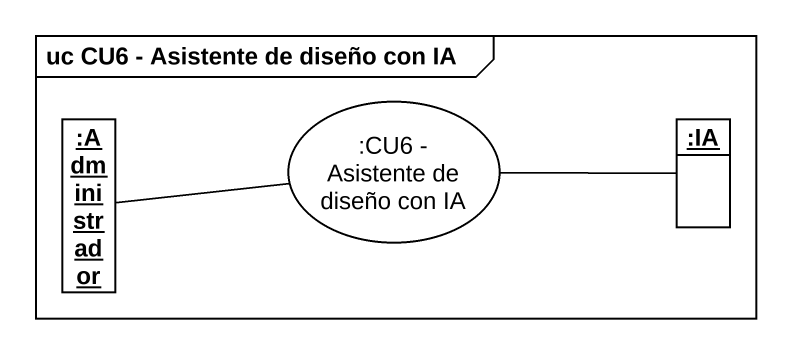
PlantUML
@startuml
mainframe uc CU6 - Asistente de diseño con IA
allowmixing
hide circle
hide empty members
object ":Administrador" as Administrador
usecase ":CU6 - Asistente de diseño con IA" as CU6_Asistente_de_diseño_con
object ":IA" as IA
CU6_Asistente_de_diseño_con -left- Administrador
CU6_Asistente_de_diseño_con -right- IA
@enduml
